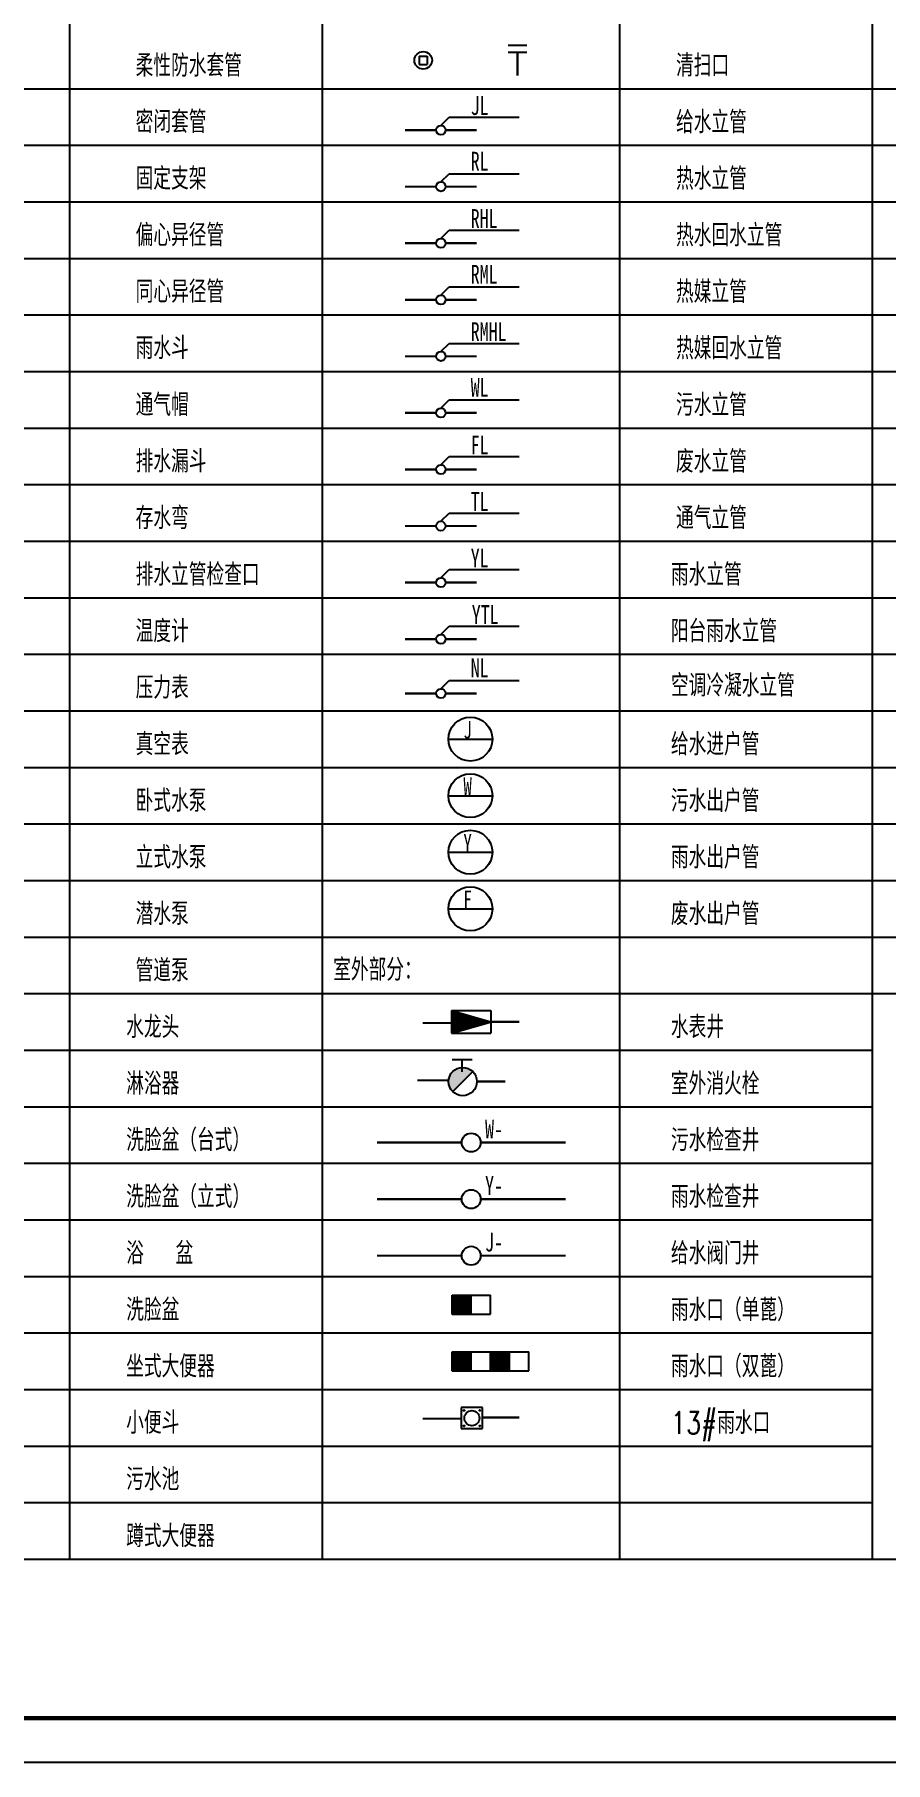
# Model space of a CAD drawing. Extents: x 27938 to 1042331, y -235042 to 1535213.
# Drawn here: x 689745 to 708963, y 1029265 to 1068308 of the extents above; entities that cross this region are included whole.
import ezdxf

# ---------------------------------------------------------------- set-up
doc = ezdxf.new("R2010")
doc.units = 0
doc.header["$LTSCALE"] = 1000
doc.header["$MEASUREMENT"] = 0
doc.layers.add('0s-水标注', color=7, linetype='Continuous')
doc.layers.add('图框', color=140, linetype='Continuous')
doc.layers.add('yichutu', color=7, linetype='Continuous', true_color=0xffffff, plot=False)
doc.styles.add('HZ', font='txt', dxfattribs={"bigfont": 'hztxt'})
doc.styles.add('ST', font='', dxfattribs={"width": 0.8})
doc.styles.get('ST').set_extended_font_data('SimSun')

# ---------------------------------------------------------------- blocks, each defined once
blk = doc.blocks.new('*X133')
at = {"color": 0, "linetype": 'Continuous'}
for p, q in [((-79979, -68610), (-79674, -68610)), ((-79979, -68620), (-79674, -68620)), ((-79979, -68630), (-79674, -68630)), ((-79979, -68640), (-79674, -68640)), ((-79979, -68650), (-79674, -68650)), ((-79979, -68660), (-79674, -68660)), ((-79979, -68670), (-79674, -68670)), ((-79979, -68680), (-79674, -68680)), ((-79979, -68690), (-79674, -68690)), ((-79979, -68700), (-79674, -68700)), ((-79979, -68710), (-79674, -68710)), ((-79979, -68720), (-79674, -68720)), ((-79979, -68730), (-79674, -68730)), ((-79979, -68740), (-79674, -68740)), ((-79979, -68750), (-79674, -68750)), ((-79979, -68760), (-79674, -68760)), ((-79979, -68770), (-79674, -68770)), ((-79979, -68780), (-79674, -68780)), ((-79979, -68790), (-79674, -68790)), ((-79979, -68800), (-79674, -68800)), ((-79979, -68810), (-79674, -68810)), ((-79979, -68820), (-79674, -68820)), ((-79979, -68830), (-79674, -68830)), ((-79979, -68840), (-79674, -68840)), ((-79979, -68850), (-79674, -68850)), ((-79979, -68860), (-79674, -68860)), ((-79979, -68870), (-79674, -68870)), ((-79979, -68880), (-79674, -68880)), ((-79979, -68890), (-79674, -68890)), ((-79979, -68900), (-79674, -68900))]:
    blk.add_line(p, q, dxfattribs=at)
blk = doc.blocks.new('*X135')
at = {"color": 0, "linetype": 'Continuous'}
for p, q in [((-59859, -59642), (-59854, -59642)), ((-59859, -59643), (-59851, -59643)), ((-59859, -59644), (-59847, -59644)), ((-59859, -59645), (-59844, -59645)), ((-59859, -59646), (-59840, -59646)), ((-59859, -59647), (-59837, -59647)), ((-59859, -59648), (-59833, -59648)), ((-59859, -59649), (-59830, -59649)), ((-59859, -59650), (-59826, -59650)), ((-59859, -59651), (-59823, -59651)), ((-59859, -59652), (-59819, -59652)), ((-59859, -59653), (-59816, -59653)), ((-59859, -59654), (-59812, -59654)), ((-59859, -59655), (-59809, -59655)), ((-59859, -59656), (-59805, -59656)), ((-59859, -59657), (-59802, -59657)), ((-59859, -59658), (-59798, -59658)), ((-59859, -59659), (-59795, -59659)), ((-59859, -59660), (-59791, -59660)), ((-59859, -59661), (-59788, -59661)), ((-59859, -59662), (-59784, -59662)), ((-59859, -59663), (-59781, -59663)), ((-59859, -59664), (-59777, -59664)), ((-59859, -59665), (-59774, -59665)), ((-59859, -59666), (-59770, -59666)), ((-59859, -59667), (-59767, -59667)), ((-59859, -59668), (-59763, -59668)), ((-59859, -59669), (-59760, -59669)), ((-59859, -59670), (-59756, -59670)), ((-59859, -59671), (-59753, -59671)), ((-59859, -59672), (-59749, -59672)), ((-59859, -59673), (-59746, -59673)), ((-59859, -59674), (-59742, -59674)), ((-59859, -59675), (-59739, -59675)), ((-59859, -59676), (-59735, -59676)), ((-59859, -59677), (-59732, -59677)), ((-59859, -59678), (-59728, -59678)), ((-59859, -59679), (-59725, -59679)), ((-59859, -59680), (-59721, -59680)), ((-59859, -59681), (-59718, -59681)), ((-59859, -59682), (-59714, -59682)), ((-59859, -59683), (-59711, -59683)), ((-59859, -59684), (-59707, -59684)), ((-59859, -59685), (-59704, -59685)), ((-59859, -59686), (-59700, -59686)), ((-59859, -59687), (-59697, -59687)), ((-59859, -59688), (-59693, -59688)), ((-59859, -59689), (-59690, -59689)), ((-59859, -59690), (-59686, -59690)), ((-59859, -59691), (-59683, -59691)), ((-59859, -59692), (-59679, -59692)), ((-59859, -59693), (-59676, -59693)), ((-59859, -59694), (-59672, -59694)), ((-59859, -59695), (-59669, -59695)), ((-59859, -59696), (-59665, -59696)), ((-59859, -59697), (-59662, -59697)), ((-59859, -59698), (-59658, -59698)), ((-59859, -59699), (-59655, -59699)), ((-59859, -59700), (-59651, -59700)), ((-59859, -59701), (-59648, -59701)), ((-59859, -59702), (-59644, -59702)), ((-59859, -59703), (-59641, -59703)), ((-59859, -59704), (-59637, -59704)), ((-59859, -59705), (-59634, -59705)), ((-59859, -59706), (-59630, -59706)), ((-59859, -59707), (-59627, -59707)), ((-59859, -59708), (-59623, -59708)), ((-59859, -59709), (-59620, -59709)), ((-59859, -59710), (-59616, -59710)), ((-59859, -59711), (-59613, -59711)), ((-59859, -59712), (-59609, -59712)), ((-59859, -59713), (-59606, -59713)), ((-59859, -59714), (-59602, -59714)), ((-59859, -59715), (-59599, -59715)), ((-59859, -59716), (-59595, -59716)), ((-59859, -59717), (-59592, -59717)), ((-59859, -59718), (-59588, -59718)), ((-59859, -59719), (-59585, -59719)), ((-59859, -59720), (-59581, -59720)), ((-59859, -59721), (-59578, -59721)), ((-59859, -59722), (-59574, -59722)), ((-59859, -59723), (-59571, -59723)), ((-59859, -59724), (-59567, -59724)), ((-59859, -59725), (-59564, -59725)), ((-59859, -59726), (-59560, -59726)), ((-59859, -59727), (-59557, -59727)), ((-59859, -59728), (-59553, -59728)), ((-59859, -59729), (-59550, -59729)), ((-59859, -59730), (-59546, -59730)), ((-59859, -59731), (-59543, -59731)), ((-59859, -59732), (-59539, -59732)), ((-59859, -59733), (-59536, -59733)), ((-59859, -59734), (-59532, -59734)), ((-59859, -59735), (-59529, -59735)), ((-59859, -59736), (-59525, -59736)), ((-59859, -59737), (-59522, -59737)), ((-59859, -59738), (-59518, -59738)), ((-59859, -59739), (-59515, -59739)), ((-59859, -59740), (-59511, -59740)), ((-59859, -59741), (-59508, -59741)), ((-59859, -59742), (-59504, -59742)), ((-59859, -59743), (-59501, -59743)), ((-59859, -59744), (-59497, -59744)), ((-59859, -59745), (-59494, -59745)), ((-59859, -59746), (-59490, -59746)), ((-59859, -59747), (-59487, -59747)), ((-59859, -59748), (-59483, -59748)), ((-59859, -59749), (-59480, -59749)), ((-59859, -59750), (-59476, -59750)), ((-59859, -59751), (-59473, -59751)), ((-59859, -59752), (-59469, -59752)), ((-59859, -59753), (-59466, -59753)), ((-59859, -59754), (-59462, -59754)), ((-59859, -59755), (-59459, -59755)), ((-59859, -59756), (-59455, -59756)), ((-59859, -59757), (-59452, -59757)), ((-59859, -59758), (-59448, -59758)), ((-59859, -59759), (-59445, -59759)), ((-59859, -59760), (-59441, -59760)), ((-59859, -59761), (-59438, -59761)), ((-59859, -59762), (-59434, -59762)), ((-59859, -59763), (-59431, -59763)), ((-59859, -59764), (-59427, -59764)), ((-59859, -59765), (-59424, -59765)), ((-59859, -59766), (-59420, -59766)), ((-59859, -59767), (-59417, -59767)), ((-59859, -59768), (-59413, -59768)), ((-59859, -59769), (-59410, -59769)), ((-59859, -59770), (-59406, -59770)), ((-59859, -59771), (-59403, -59771)), ((-59859, -59772), (-59399, -59772)), ((-59859, -59773), (-59396, -59773)), ((-59859, -59774), (-59392, -59774)), ((-59859, -59775), (-59389, -59775)), ((-59859, -59776), (-59385, -59776)), ((-59859, -59777), (-59382, -59777)), ((-59859, -59778), (-59378, -59778)), ((-59859, -59779), (-59375, -59779)), ((-59859, -59780), (-59371, -59780)), ((-59859, -59781), (-59368, -59781)), ((-59859, -59782), (-59364, -59782)), ((-59859, -59783), (-59361, -59783)), ((-59859, -59784), (-59357, -59784)), ((-59859, -59785), (-59354, -59785)), ((-59859, -59786), (-59350, -59786)), ((-59859, -59787), (-59347, -59787)), ((-59859, -59788), (-59343, -59788)), ((-59859, -59789), (-59340, -59789)), ((-59859, -59790), (-59336, -59790)), ((-59859, -59791), (-59333, -59791)), ((-59859, -59792), (-59329, -59792)), ((-59859, -59793), (-59326, -59793)), ((-59859, -59794), (-59322, -59794)), ((-59859, -59795), (-59319, -59795)), ((-59859, -59796), (-59315, -59796)), ((-59859, -59797), (-59312, -59797)), ((-59859, -59798), (-59308, -59798)), ((-59859, -59799), (-59305, -59799)), ((-59859, -59800), (-59301, -59800)), ((-59859, -59801), (-59298, -59801)), ((-59859, -59802), (-59294, -59802)), ((-59859, -59803), (-59291, -59803)), ((-59859, -59804), (-59287, -59804)), ((-59859, -59805), (-59284, -59805)), ((-59859, -59806), (-59280, -59806)), ((-59859, -59807), (-59277, -59807)), ((-59859, -59808), (-59273, -59808)), ((-59859, -59809), (-59270, -59809)), ((-59859, -59810), (-59266, -59810)), ((-59859, -59811), (-59263, -59811)), ((-59859, -59812), (-59259, -59812)), ((-59859, -59813), (-59256, -59813)), ((-59859, -59814), (-59252, -59814)), ((-59859, -59815), (-59249, -59815)), ((-59859, -59816), (-59245, -59816)), ((-59859, -59817), (-59242, -59817)), ((-59859, -59818), (-59238, -59818)), ((-59859, -59819), (-59235, -59819)), ((-59859, -59820), (-59231, -59820)), ((-59859, -59821), (-59228, -59821)), ((-59859, -59822), (-59224, -59822)), ((-59859, -59823), (-59221, -59823)), ((-59859, -59824), (-59217, -59824)), ((-59859, -59825), (-59214, -59825)), ((-59859, -59826), (-59210, -59826)), ((-59859, -59827), (-59207, -59827)), ((-59859, -59828), (-59203, -59828)), ((-59859, -59829), (-59200, -59829)), ((-59859, -59830), (-59196, -59830)), ((-59859, -59831), (-59193, -59831)), ((-59859, -59832), (-59189, -59832)), ((-59859, -59833), (-59186, -59833)), ((-59859, -59834), (-59182, -59834)), ((-59859, -59835), (-59179, -59835)), ((-59859, -59836), (-59175, -59836)), ((-59859, -59837), (-59172, -59837)), ((-59859, -59838), (-59168, -59838)), ((-59859, -59839), (-59165, -59839)), ((-59859, -59840), (-59161, -59840)), ((-59859, -59841), (-59158, -59841)), ((-59859, -59842), (-59154, -59842)), ((-59859, -59843), (-59151, -59843)), ((-59859, -59844), (-59147, -59844)), ((-59859, -59845), (-59144, -59845)), ((-59859, -59846), (-59140, -59846)), ((-59859, -59847), (-59137, -59847)), ((-59859, -59848), (-59133, -59848)), ((-59859, -59849), (-59130, -59849)), ((-59859, -59850), (-59126, -59850)), ((-59859, -59851), (-59123, -59851)), ((-59859, -59852), (-59119, -59852)), ((-59859, -59853), (-59116, -59853)), ((-59859, -59854), (-59112, -59854)), ((-59859, -59855), (-59109, -59855)), ((-59859, -59856), (-59105, -59856)), ((-59859, -59857), (-59102, -59857)), ((-59859, -59858), (-59098, -59858)), ((-59859, -59859), (-59095, -59859)), ((-59859, -59860), (-59091, -59860)), ((-59859, -59861), (-59088, -59861)), ((-59859, -59862), (-59084, -59862)), ((-59859, -59863), (-59081, -59863)), ((-59859, -59864), (-59077, -59864)), ((-59859, -59865), (-59074, -59865)), ((-59859, -59866), (-59070, -59866)), ((-59859, -59867), (-59067, -59867)), ((-59859, -59868), (-59063, -59868)), ((-59859, -59869), (-59060, -59869)), ((-59859, -59870), (-59056, -59870)), ((-59859, -59871), (-59053, -59871)), ((-59859, -59872), (-59049, -59872)), ((-59859, -59873), (-59046, -59873)), ((-59859, -59874), (-59042, -59874)), ((-59859, -59875), (-59039, -59875)), ((-59859, -59876), (-59035, -59876)), ((-59859, -59877), (-59032, -59877)), ((-59859, -59878), (-59028, -59878)), ((-59859, -59879), (-59025, -59879)), ((-59859, -59880), (-59021, -59880)), ((-59859, -59881), (-59018, -59881)), ((-59859, -59882), (-59014, -59882)), ((-59859, -59883), (-59011, -59883)), ((-59859, -59884), (-59007, -59884)), ((-59859, -59885), (-59004, -59885)), ((-59859, -59886), (-59000, -59886)), ((-59859, -59887), (-58997, -59887)), ((-59859, -59888), (-58993, -59888)), ((-59859, -59889), (-58990, -59889)), ((-59859, -59890), (-58986, -59890)), ((-59859, -59891), (-58983, -59891)), ((-59859, -59892), (-58979, -59892)), ((-59859, -59893), (-58976, -59893)), ((-59859, -59894), (-58972, -59894)), ((-59859, -59895), (-58969, -59895)), ((-59859, -59898), (-58970, -59898)), ((-59859, -59899), (-58974, -59899)), ((-59859, -59900), (-58977, -59900)), ((-59859, -59901), (-58981, -59901)), ((-59859, -59902), (-58984, -59902)), ((-59859, -59903), (-58988, -59903)), ((-59859, -59904), (-58991, -59904)), ((-59859, -59905), (-58995, -59905)), ((-59859, -59906), (-58998, -59906)), ((-59859, -59907), (-59002, -59907)), ((-59859, -59908), (-59005, -59908)), ((-59859, -59909), (-59009, -59909)), ((-59859, -59910), (-59012, -59910)), ((-59859, -59911), (-59016, -59911)), ((-59859, -59912), (-59019, -59912)), ((-59859, -59913), (-59023, -59913)), ((-59859, -59914), (-59026, -59914)), ((-59859, -59915), (-59030, -59915)), ((-59859, -59916), (-59033, -59916)), ((-59859, -59917), (-59037, -59917)), ((-59859, -59918), (-59040, -59918)), ((-59859, -59919), (-59044, -59919)), ((-59859, -59920), (-59047, -59920)), ((-59859, -59921), (-59051, -59921)), ((-59859, -59922), (-59054, -59922)), ((-59859, -59923), (-59058, -59923)), ((-59859, -59924), (-59061, -59924)), ((-59859, -59925), (-59065, -59925)), ((-59859, -59926), (-59068, -59926)), ((-59859, -59927), (-59072, -59927)), ((-59859, -59928), (-59075, -59928)), ((-59859, -59929), (-59079, -59929)), ((-59859, -59930), (-59082, -59930)), ((-59859, -59931), (-59086, -59931)), ((-59859, -59932), (-59089, -59932)), ((-59859, -59933), (-59093, -59933)), ((-59859, -59934), (-59096, -59934)), ((-59859, -59935), (-59100, -59935)), ((-59859, -59936), (-59103, -59936)), ((-59859, -59937), (-59107, -59937)), ((-59859, -59938), (-59110, -59938)), ((-59859, -59939), (-59114, -59939)), ((-59859, -59940), (-59117, -59940)), ((-59859, -59941), (-59121, -59941)), ((-59859, -59942), (-59124, -59942)), ((-59859, -59943), (-59128, -59943)), ((-59859, -59944), (-59131, -59944)), ((-59859, -59945), (-59135, -59945)), ((-59859, -59946), (-59138, -59946)), ((-59859, -59947), (-59142, -59947)), ((-59859, -59948), (-59145, -59948)), ((-59859, -59949), (-59149, -59949)), ((-59859, -59950), (-59152, -59950)), ((-59859, -59951), (-59156, -59951)), ((-59859, -59952), (-59159, -59952)), ((-59859, -59953), (-59163, -59953)), ((-59859, -59954), (-59166, -59954)), ((-59859, -59955), (-59170, -59955)), ((-59859, -59956), (-59173, -59956)), ((-59859, -59957), (-59177, -59957)), ((-59859, -59958), (-59180, -59958)), ((-59859, -59959), (-59184, -59959)), ((-59859, -59960), (-59187, -59960)), ((-59859, -59961), (-59191, -59961)), ((-59859, -59962), (-59194, -59962)), ((-59859, -59963), (-59198, -59963)), ((-59859, -59964), (-59201, -59964)), ((-59859, -59965), (-59205, -59965)), ((-59859, -59966), (-59208, -59966)), ((-59859, -59967), (-59212, -59967)), ((-59859, -59968), (-59215, -59968)), ((-59859, -59969), (-59219, -59969)), ((-59859, -59970), (-59222, -59970)), ((-59859, -59971), (-59226, -59971)), ((-59859, -59972), (-59229, -59972)), ((-59859, -59973), (-59233, -59973)), ((-59859, -59974), (-59236, -59974)), ((-59859, -59975), (-59240, -59975)), ((-59859, -59976), (-59243, -59976)), ((-59859, -59977), (-59247, -59977)), ((-59859, -59978), (-59250, -59978)), ((-59859, -59979), (-59254, -59979)), ((-59859, -59980), (-59257, -59980)), ((-59859, -59981), (-59261, -59981)), ((-59859, -59982), (-59264, -59982)), ((-59859, -59983), (-59268, -59983)), ((-59859, -59984), (-59271, -59984)), ((-59859, -59985), (-59275, -59985)), ((-59859, -59986), (-59278, -59986)), ((-59859, -59987), (-59282, -59987)), ((-59859, -59988), (-59285, -59988)), ((-59859, -59989), (-59289, -59989)), ((-59859, -59990), (-59292, -59990)), ((-59859, -59991), (-59296, -59991)), ((-59859, -59992), (-59299, -59992)), ((-59859, -59993), (-59303, -59993)), ((-59859, -59994), (-59306, -59994)), ((-59859, -59995), (-59310, -59995)), ((-59859, -59996), (-59313, -59996)), ((-59859, -59997), (-59317, -59997)), ((-59859, -59998), (-59320, -59998)), ((-59859, -59999), (-59324, -59999)), ((-59859, -60000), (-59327, -60000)), ((-59859, -60001), (-59331, -60001)), ((-59859, -60002), (-59334, -60002)), ((-59859, -60003), (-59338, -60003)), ((-59859, -60004), (-59341, -60004)), ((-59859, -60005), (-59345, -60005)), ((-59859, -60006), (-59348, -60006)), ((-59859, -60007), (-59352, -60007)), ((-59859, -60008), (-59355, -60008)), ((-59859, -60009), (-59359, -60009)), ((-59859, -60010), (-59362, -60010)), ((-59859, -60011), (-59366, -60011)), ((-59859, -60012), (-59369, -60012)), ((-59859, -60013), (-59373, -60013)), ((-59859, -60014), (-59376, -60014)), ((-59859, -60015), (-59380, -60015)), ((-59859, -60016), (-59383, -60016)), ((-59859, -60017), (-59387, -60017)), ((-59859, -60018), (-59390, -60018)), ((-59859, -60019), (-59394, -60019)), ((-59859, -60020), (-59397, -60020)), ((-59859, -60021), (-59401, -60021)), ((-59859, -60022), (-59404, -60022)), ((-59859, -60023), (-59408, -60023)), ((-59859, -60024), (-59411, -60024)), ((-59859, -60025), (-59415, -60025)), ((-59859, -60026), (-59418, -60026)), ((-59859, -60027), (-59422, -60027)), ((-59859, -60028), (-59425, -60028)), ((-59859, -60029), (-59429, -60029)), ((-59859, -60030), (-59432, -60030)), ((-59859, -60031), (-59436, -60031)), ((-59859, -60032), (-59439, -60032)), ((-59859, -60033), (-59443, -60033)), ((-59859, -60034), (-59446, -60034)), ((-59859, -60035), (-59450, -60035)), ((-59859, -60036), (-59453, -60036)), ((-59859, -60037), (-59457, -60037)), ((-59859, -60038), (-59460, -60038)), ((-59859, -60039), (-59464, -60039)), ((-59859, -60040), (-59467, -60040)), ((-59859, -60041), (-59471, -60041)), ((-59859, -60042), (-59474, -60042)), ((-59859, -60043), (-59478, -60043)), ((-59859, -60044), (-59481, -60044)), ((-59859, -60045), (-59485, -60045)), ((-59859, -60046), (-59488, -60046)), ((-59859, -60047), (-59492, -60047)), ((-59859, -60048), (-59495, -60048)), ((-59859, -60049), (-59499, -60049)), ((-59859, -60050), (-59502, -60050)), ((-59859, -60051), (-59506, -60051)), ((-59859, -60052), (-59509, -60052)), ((-59859, -60053), (-59513, -60053)), ((-59859, -60054), (-59516, -60054)), ((-59859, -60055), (-59520, -60055)), ((-59859, -60056), (-59523, -60056)), ((-59859, -60057), (-59527, -60057)), ((-59859, -60058), (-59530, -60058)), ((-59859, -60059), (-59534, -60059)), ((-59859, -60060), (-59537, -60060)), ((-59859, -60061), (-59541, -60061)), ((-59859, -60062), (-59544, -60062)), ((-59859, -60063), (-59548, -60063)), ((-59859, -60064), (-59551, -60064)), ((-59859, -60065), (-59555, -60065)), ((-59859, -60066), (-59558, -60066)), ((-59859, -60067), (-59562, -60067)), ((-59859, -60068), (-59565, -60068)), ((-59859, -60069), (-59569, -60069)), ((-59859, -60070), (-59572, -60070)), ((-59859, -60071), (-59576, -60071)), ((-59859, -60072), (-59579, -60072)), ((-59859, -60073), (-59583, -60073)), ((-59859, -60074), (-59586, -60074)), ((-59859, -60075), (-59590, -60075)), ((-59859, -60076), (-59593, -60076)), ((-59859, -60077), (-59597, -60077)), ((-59859, -60078), (-59600, -60078)), ((-59859, -60079), (-59604, -60079)), ((-59859, -60080), (-59607, -60080)), ((-59859, -60081), (-59611, -60081)), ((-59859, -60082), (-59614, -60082)), ((-59859, -60083), (-59618, -60083)), ((-59859, -60084), (-59621, -60084)), ((-59859, -60085), (-59625, -60085)), ((-59859, -60086), (-59628, -60086)), ((-59859, -60087), (-59632, -60087)), ((-59859, -60088), (-59635, -60088)), ((-59859, -60089), (-59639, -60089)), ((-59859, -60090), (-59642, -60090)), ((-59859, -60091), (-59646, -60091)), ((-59859, -60092), (-59649, -60092)), ((-59859, -60093), (-59653, -60093)), ((-59859, -60094), (-59656, -60094)), ((-59859, -60095), (-59660, -60095)), ((-59859, -60096), (-59663, -60096)), ((-59859, -60097), (-59667, -60097)), ((-59859, -60098), (-59670, -60098)), ((-59859, -60099), (-59674, -60099)), ((-59859, -60100), (-59677, -60100)), ((-59859, -60101), (-59681, -60101)), ((-59859, -60102), (-59684, -60102)), ((-59859, -60103), (-59688, -60103)), ((-59859, -60104), (-59691, -60104)), ((-59859, -60105), (-59695, -60105)), ((-59859, -60106), (-59698, -60106)), ((-59859, -60107), (-59702, -60107)), ((-59859, -60108), (-59705, -60108)), ((-59859, -60109), (-59709, -60109)), ((-59859, -60110), (-59712, -60110)), ((-59859, -60111), (-59716, -60111)), ((-59859, -60112), (-59719, -60112)), ((-59859, -60113), (-59723, -60113)), ((-59859, -60114), (-59726, -60114)), ((-59859, -60115), (-59730, -60115)), ((-59859, -60116), (-59733, -60116)), ((-59859, -60117), (-59737, -60117)), ((-59859, -60118), (-59740, -60118)), ((-59859, -60119), (-59744, -60119)), ((-59859, -60120), (-59747, -60120)), ((-59859, -60121), (-59751, -60121)), ((-59859, -60122), (-59754, -60122)), ((-59859, -60123), (-59758, -60123)), ((-59859, -60124), (-59761, -60124)), ((-59859, -60125), (-59765, -60125)), ((-59859, -60126), (-59768, -60126)), ((-59859, -60127), (-59772, -60127)), ((-59859, -60128), (-59775, -60128)), ((-59859, -60129), (-59779, -60129)), ((-59859, -60130), (-59782, -60130)), ((-59859, -60131), (-59786, -60131)), ((-59859, -60132), (-59789, -60132)), ((-59859, -60133), (-59793, -60133)), ((-59859, -60134), (-59796, -60134)), ((-59859, -60135), (-59800, -60135)), ((-59859, -60136), (-59803, -60136)), ((-59859, -60137), (-59807, -60137)), ((-59859, -60138), (-59810, -60138)), ((-59859, -60139), (-59814, -60139)), ((-59859, -60140), (-59817, -60140)), ((-59859, -60141), (-59821, -60141)), ((-59859, -60142), (-59824, -60142)), ((-59859, -60143), (-59828, -60143)), ((-59859, -60144), (-59831, -60144)), ((-59859, -60145), (-59835, -60145)), ((-59859, -60146), (-59838, -60146)), ((-59859, -60147), (-59842, -60147)), ((-59859, -60148), (-59845, -60148)), ((-59859, -60149), (-59849, -60149)), ((-59859, -60150), (-59852, -60150))]:
    blk.add_line(p, q, dxfattribs=at)
blk = doc.blocks.new('TK')
at = {"layer": '图框'}
blk.add_lwpolyline([(465375, 548714), (549475, 548714), (549475, 489314), (465375, 489314)], close=True, dxfattribs=at)
blk.add_lwpolyline([(465375, 548714), (549475, 548714), (549475, 489314), (465375, 489314)], close=True, dxfattribs=at)
at = {"layer": '图框', "const_width": 100}
blk.add_lwpolyline([(548475, 490314), (548475, 547714), (467875, 547714), (467875, 490314)], close=True, dxfattribs=at)
blk = doc.blocks.new('yct-841-594-84100-59399.9999999999-100-1000.0')
at = {"layer": 'yichutu', "color": 7, "true_color": 0xffffff}
blk.add_lwpolyline([(0, 0), (0, 59400), (84100, 59400), (84100, 0)], close=True, dxfattribs=at)

msp = doc.modelspace()

# ---------------------------------------------------------------- hatches: boundary and pattern name
at = {"layer": '0s-水标注', "ltscale": 1.5}
msp.add_hatch(color=256, dxfattribs=at).paths.add_polyline_path([(699096, 1044650.8, 0.1989124), (699189.6, 1044424.9), (699641.4, 1044876.8, 0.6681786)])

# ---------------------------------------------------------------- linework, layer by layer
for p, q in [((690542.5, 1033857.2), (690542.5, 1081815.2)), ((696252, 1033857.2), (696252, 1081815.2)), ((702961.5, 1033857.2), (702961.5, 1081815.2)), ((708671, 1038969.2), (708671, 1081815.2)), ((708671, 1033857.2), (708671, 1081815.2)), ((700441, 1068070.3), (700867, 1068070.3)), ((700441, 1067910.5), (700867, 1067910.5)), ((698431.7, 1067816.4), (698616.2, 1067816.4)), ((698431.7, 1067816.4), (698431.7, 1067631.9)), ((698431.7, 1067631.9), (698616.2, 1067631.9)), ((698616.2, 1067816.4), (698616.2, 1067631.9)), ((671692, 1067085.2), (720812, 1067085.2)), ((698923.9, 1066256.1), (699109.2, 1066441.5)), ((699109.2, 1066441.5), (700694.2, 1066441.5)), ((671692, 1065807.2), (720812, 1065807.2)), ((698923.9, 1064978.1), (699109.2, 1065163.5)), ((699109.2, 1065163.5), (700694.2, 1065163.5)), ((671692, 1064529.2), (720812, 1064529.2)), ((671692, 1064529.2), (720812, 1064529.2)), ((698923.9, 1063700.1), (699109.2, 1063885.5)), ((699109.2, 1063885.5), (700694.2, 1063885.5)), ((671692, 1063251.2), (720812, 1063251.2)), ((671692, 1063251.2), (720812, 1063251.2)), ((698923.9, 1062422.1), (699109.2, 1062607.5)), ((699109.2, 1062607.5), (700694.2, 1062607.5)), ((671692, 1061973.2), (720812, 1061973.2)), ((698923.9, 1061144.1), (699109.2, 1061329.5)), ((699109.2, 1061329.5), (700694.2, 1061329.5)), ((671692, 1060695.2), (720812, 1060695.2)), ((698923.9, 1059866.1), (699109.2, 1060051.5)), ((699109.2, 1060051.5), (700694.2, 1060051.5)), ((671692, 1059417.2), (720812, 1059417.2)), ((698923.9, 1058588.1), (699109.2, 1058773.5)), ((699109.2, 1058773.5), (700694.2, 1058773.5)), ((671692, 1058139.2), (720812, 1058139.2)), ((698923.9, 1057310.1), (699109.2, 1057495.5)), ((699109.2, 1057495.5), (700694.2, 1057495.5)), ((671692, 1056861.2), (720812, 1056861.2)), ((698923.9, 1056032.1), (699109.2, 1056217.5)), ((699109.2, 1056217.5), (700694.2, 1056217.5)), ((671692, 1055583.2), (720812, 1055583.2)), ((698923.9, 1054754.1), (699109.2, 1054939.5)), ((699109.2, 1054939.5), (700694.2, 1054939.5)), ((671692, 1054305.2), (720812, 1054305.2)), ((698923.9, 1053526.8), (699109.2, 1053712.1)), ((699109.2, 1053712.1), (700694.2, 1053712.1)), ((671692, 1053027.2), (720812, 1053027.2)), ((699092, 1052388.2), (700086, 1052388.2)), ((671692, 1051749.2), (720812, 1051749.2)), ((699092, 1051110.2), (700086, 1051110.2)), ((671692, 1050471.2), (720812, 1050471.2)), ((699092, 1049832.2), (700086, 1049832.2)), ((671692, 1049193.2), (720812, 1049193.2)), ((699092, 1048554.2), (700086, 1048554.2)), ((671692, 1047915.2), (720812, 1047915.2)), ((671692, 1046637.2), (720812, 1046637.2)), ((671692, 1046637.2), (720812, 1046637.2)), ((699159.4, 1046253.8), (700054, 1046253.8)), ((699159.4, 1046253.8), (700054, 1045998.2)), ((699159.4, 1046253.8), (699159.4, 1045742.6)), ((700054, 1045998.2), (699159.4, 1045742.6)), ((700054, 1046253.8), (700054, 1045742.6)), ((699159.4, 1045742.6), (700054, 1045742.6)), ((671692, 1045359.2), (708671, 1045359.2)), ((699174.5, 1045148.3), (699626.4, 1045148.3)), ((699641.4, 1044876.8), (699189.6, 1044424.9)), ((699400.4, 1044870.2), (699400.4, 1045148.3)), ((671692, 1044081.2), (708671, 1044081.2)), ((671692, 1042803.2), (708671, 1042803.2)), ((671692, 1041525.2), (708671, 1041525.2)), ((671692, 1040247.2), (708671, 1040247.2)), ((699173.6, 1039821.2), (700039.8, 1039821.2)), ((699173.6, 1039395.2), (699173.6, 1039821.2)), ((699606.7, 1039395.2), (699606.7, 1039821.2)), ((700039.8, 1039395.2), (700039.8, 1039821.2)), ((699173.6, 1039395.2), (700039.8, 1039395.2)), ((671692, 1038969.2), (708671, 1038969.2)), ((699173.6, 1038114.6), (699173.6, 1038540.6)), ((699173.6, 1038540.6), (700039.8, 1038540.6)), ((699606.7, 1038114.6), (699606.7, 1038540.6)), ((700039.8, 1038114.6), (700039.8, 1038540.6)), ((700039.8, 1038540.6), (700906, 1038540.6)), ((700039.8, 1038114.6), (700039.8, 1038540.6)), ((700472.9, 1038114.6), (700472.9, 1038540.6)), ((700906, 1038114.6), (700906, 1038540.6)), ((699173.6, 1038114.6), (700039.8, 1038114.6)), ((700039.8, 1038114.6), (700906, 1038114.6)), ((671692, 1037691.2), (708671, 1037691.2)), ((699381.6, 1037288.5), (699381.6, 1036808.5)), ((699861.6, 1037288.5), (699381.6, 1037288.5)), ((699861.6, 1036808.5), (699861.6, 1037288.5)), ((699381.6, 1036808.5), (699861.6, 1036808.5)), ((671692, 1036413.2), (708671, 1036413.2)), ((671692, 1035135.2), (708671, 1035135.2)), ((671692, 1033857.2), (720812, 1033857.2))]:
    msp.add_line(p, q, dxfattribs=at)
at = {"layer": '0s-水标注', "ltscale": 1.5, "const_width": 50}
for points in [[(700654, 1067378), (700654, 1067910.5)], [(698114.8, 1066149.6), (698817.4, 1066149.6)], [(699030.4, 1066149.6), (699732.9, 1066149.6)], [(698114.8, 1064871.6), (698817.4, 1064871.6)], [(699030.4, 1064871.6), (699732.9, 1064871.6)], [(698114.8, 1063593.6), (698817.4, 1063593.6)], [(699030.4, 1063593.6), (699732.9, 1063593.6)], [(698114.8, 1062315.6), (698817.4, 1062315.6)], [(699030.4, 1062315.6), (699732.9, 1062315.6)], [(698114.8, 1061037.6), (698817.4, 1061037.6)], [(699030.4, 1061037.6), (699732.9, 1061037.6)], [(698114.8, 1059759.6), (698817.4, 1059759.6)], [(699030.4, 1059759.6), (699732.9, 1059759.6)], [(698114.8, 1058481.6), (698817.4, 1058481.6)], [(699030.4, 1058481.6), (699732.9, 1058481.6)], [(698114.8, 1057203.6), (698817.4, 1057203.6)], [(699030.4, 1057203.6), (699732.9, 1057203.6)], [(698114.8, 1055925.6), (698817.4, 1055925.6)], [(699030.4, 1055925.6), (699732.9, 1055925.6)], [(698114.8, 1054647.6), (698817.4, 1054647.6)], [(699030.4, 1054647.6), (699732.9, 1054647.6)], [(698114.8, 1053420.3), (698817.4, 1053420.3)], [(699030.4, 1053420.3), (699732.9, 1053420.3)], [(698513, 1045973.2), (699215.5, 1045973.2)], [(700054, 1045998.2), (700696.9, 1045998.2)], [(698393.3, 1044678), (699095.8, 1044678)], [(699735, 1044650.8), (700377.8, 1044650.8)], [(697483.2, 1043271.8), (699393.7, 1043271.8)], [(699819.7, 1043271.8), (701743.2, 1043271.8)], [(697483.2, 1041993.8), (699393.7, 1041993.8)], [(699819.7, 1041993.8), (701743.2, 1041993.8)], [(697483.2, 1040715.8), (699393.7, 1040715.8)], [(699819.7, 1040715.8), (701743.2, 1040715.8)], [(698513, 1037033.9), (699381.6, 1037033.9)], [(699861.6, 1037058.9), (700696.9, 1037058.9)]]:
    msp.add_lwpolyline(points, dxfattribs=at)
at = {"layer": '0s-水标注', "ltscale": 1.5}
for centre, radius in [((698524, 1067724.2), 197.8), ((698923.9, 1066149.6), 106.5), ((698923.9, 1064871.6), 106.5), ((698923.9, 1063593.6), 106.5), ((698923.9, 1062315.6), 106.5), ((698923.9, 1061037.6), 106.5), ((698923.9, 1059759.6), 106.5), ((698923.9, 1058481.6), 106.5), ((698923.9, 1057203.6), 106.5), ((698923.9, 1055925.6), 106.5), ((698923.9, 1054647.6), 106.5), ((698923.9, 1053420.3), 106.5), ((699589, 1052388.2), 497), ((699589, 1051110.2), 497), ((699589, 1049832.2), 497), ((699589, 1048554.2), 497), ((699415.5, 1044650.8), 319.5), ((699606.7, 1043271.8), 213), ((699606.7, 1041993.8), 213), ((699606.7, 1040715.8), 213), ((699444.8, 1037218.3), 11.7), ((699623.6, 1037044.9), 170.4), ((699802.5, 1037218.3), 11.7), ((699444.8, 1036868.7), 11.7), ((699802.5, 1036868.7), 11.7)]:
    msp.add_circle(centre, radius, dxfattribs=at)

# ---------------------------------------------------------------- block references
msp.add_blockref('TK', (202139.1, 539951.7))
msp.add_blockref('*X135', (759018.1, 1105894.4), dxfattribs=at)
at = {"layer": '0s-水标注', "ltscale": 1.5, "xscale": 1.419999999925494, "yscale": 1.419999999925494, "zscale": 1.419999999925494}
for p in [(812743.2, 1137236.9), (812743.2, 1135956.4), (813609.4, 1135956.4)]:
    msp.add_blockref('*X133', p, dxfattribs=at)
at = {"layer": 'yichutu'}
msp.add_blockref('yct-841-594-84100-59399.9999999999-100-1000.0', (667514.1, 1029265.3), dxfattribs=at)

# ---------------------------------------------------------------- texts
at = {"layer": '0s-水标注', "style": 'HZ', "width": 0.8}
for s, p in [('柔性防水套管', (692028.1, 1067357.2)), ('清扫口', (704233.3, 1067359.4)), ('密闭套管', (692028.1, 1066084.3)), ('给水立管', (704233.3, 1066079.2)), ('固定支架', (692028.1, 1064803.4)), ('热水立管', (704233.3, 1064801.2)), ('偏心异径管', (692028.1, 1063525.4)), ('热水回水立管', (704233.3, 1063523.2)), ('同心异径管', (692028.1, 1062247.4)), ('热媒立管', (704233.3, 1062245.2)), ('雨水斗', (692028.1, 1060973.9)), ('热媒回水立管', (704233.3, 1060967.2)), ('通气帽', (692028.1, 1059691.4)), ('污水立管', (704233.3, 1059689.2)), ('排水漏斗', (692028.1, 1058413.4)), ('废水立管', (704233.3, 1058411.2)), ('存水弯', (692028.1, 1057133.2)), ('通气立管', (704233.3, 1057133.2)), ('排水立管检查口', (692028.1, 1055855.2)), ('雨水立管', (704117.5, 1055855.2)), ('温度计', (692028.1, 1054577.2)), ('阳台雨水立管', (704114.9, 1054577.2)), ('压力表', (692028.1, 1053301.4)), ('空调冷凝水立管', (704117.5, 1053349.8)), ('真空表', (692028.1, 1052023.4)), ('给水进户管', (704117.5, 1052021.2)), ('卧式水泵', (692028.1, 1050745.4)), ('污水出户管', (704117.5, 1050743.2)), ('立式水泵', (692028.1, 1049467.4)), ('雨水出户管', (704117.5, 1049465.2)), ('潜水泵', (692028.1, 1048189.4)), ('废水出户管', (704117.5, 1048187.2)), ('管道泵', (692028.1, 1046911.4)), ('室外部分：', (696489.9, 1046927.5)), ('水龙头', (691814.3, 1045633.4)), ('水表井', (704117.5, 1045631.2)), ('淋浴器', (691814.3, 1044353.2)), ('室外消火栓', (704117.5, 1044351)), ('洗脸盆（台式）', (691814.3, 1043077.4)), ('污水检查井', (704117.5, 1043075.2)), ('洗脸盆（立式）', (691814.3, 1041799.4)), ('雨水检查井', (704117.5, 1041797.2)), ('浴  盆', (691814.3, 1040521.4)), ('给水阀门井', (704117.5, 1040519.2)), ('洗脸盆', (691814.3, 1039243.4)), ('雨水口（单蓖）', (704117.5, 1039241.2)), ('坐式大便器', (691814.3, 1037965.4)), ('雨水口（双蓖）', (704117.5, 1037965.4)), ('小便斗', (691814.3, 1036691.9)), ('13#雨水口', (704117.5, 1036689.6)), ('污水池', (691814.3, 1035413.9)), ('蹲式大便器', (691814.3, 1034131.4))]:
    msp.add_text(s, height=500, rotation=0, dxfattribs=at).set_placement(p)
at = {"layer": '0s-水标注', "ltscale": 1.5, "style": 'ST', "width": 0.7}
for s, height, p in [('JL', 426, (699596, 1066490.9)), ('RL', 426, (699596, 1065233.4)), ('RHL', 426, (699596, 1063938.2)), ('RML', 426, (699596, 1062677.4)), ('RMHL', 426, (699596, 1061382.2)), ('WL', 426, (699596, 1060124.2)), ('FL', 426, (699596, 1058821.4)), ('TL', 426, (699596, 1057544)), ('YL', 426, (699596, 1056266.6)), ('YTL', 426, (699619.5, 1054989.2)), ('NL', 426, (699596, 1053787.2)), ('J', 397.6, (699431.4, 1052402.6)), ('W', 397.6, (699431.4, 1051124.6)), ('Y', 397.6, (699431.4, 1049846.6)), ('F', 397.6, (699431.4, 1048568.6)), ('W-', 426, (699920.1, 1043366.5)), ('Y-', 426, (699920.1, 1042088.5)), ('J-', 426, (699920.1, 1040810.5))]:
    msp.add_text(s, height=height, dxfattribs=at).set_placement(p)

doc.saveas('drawing.dxf')
